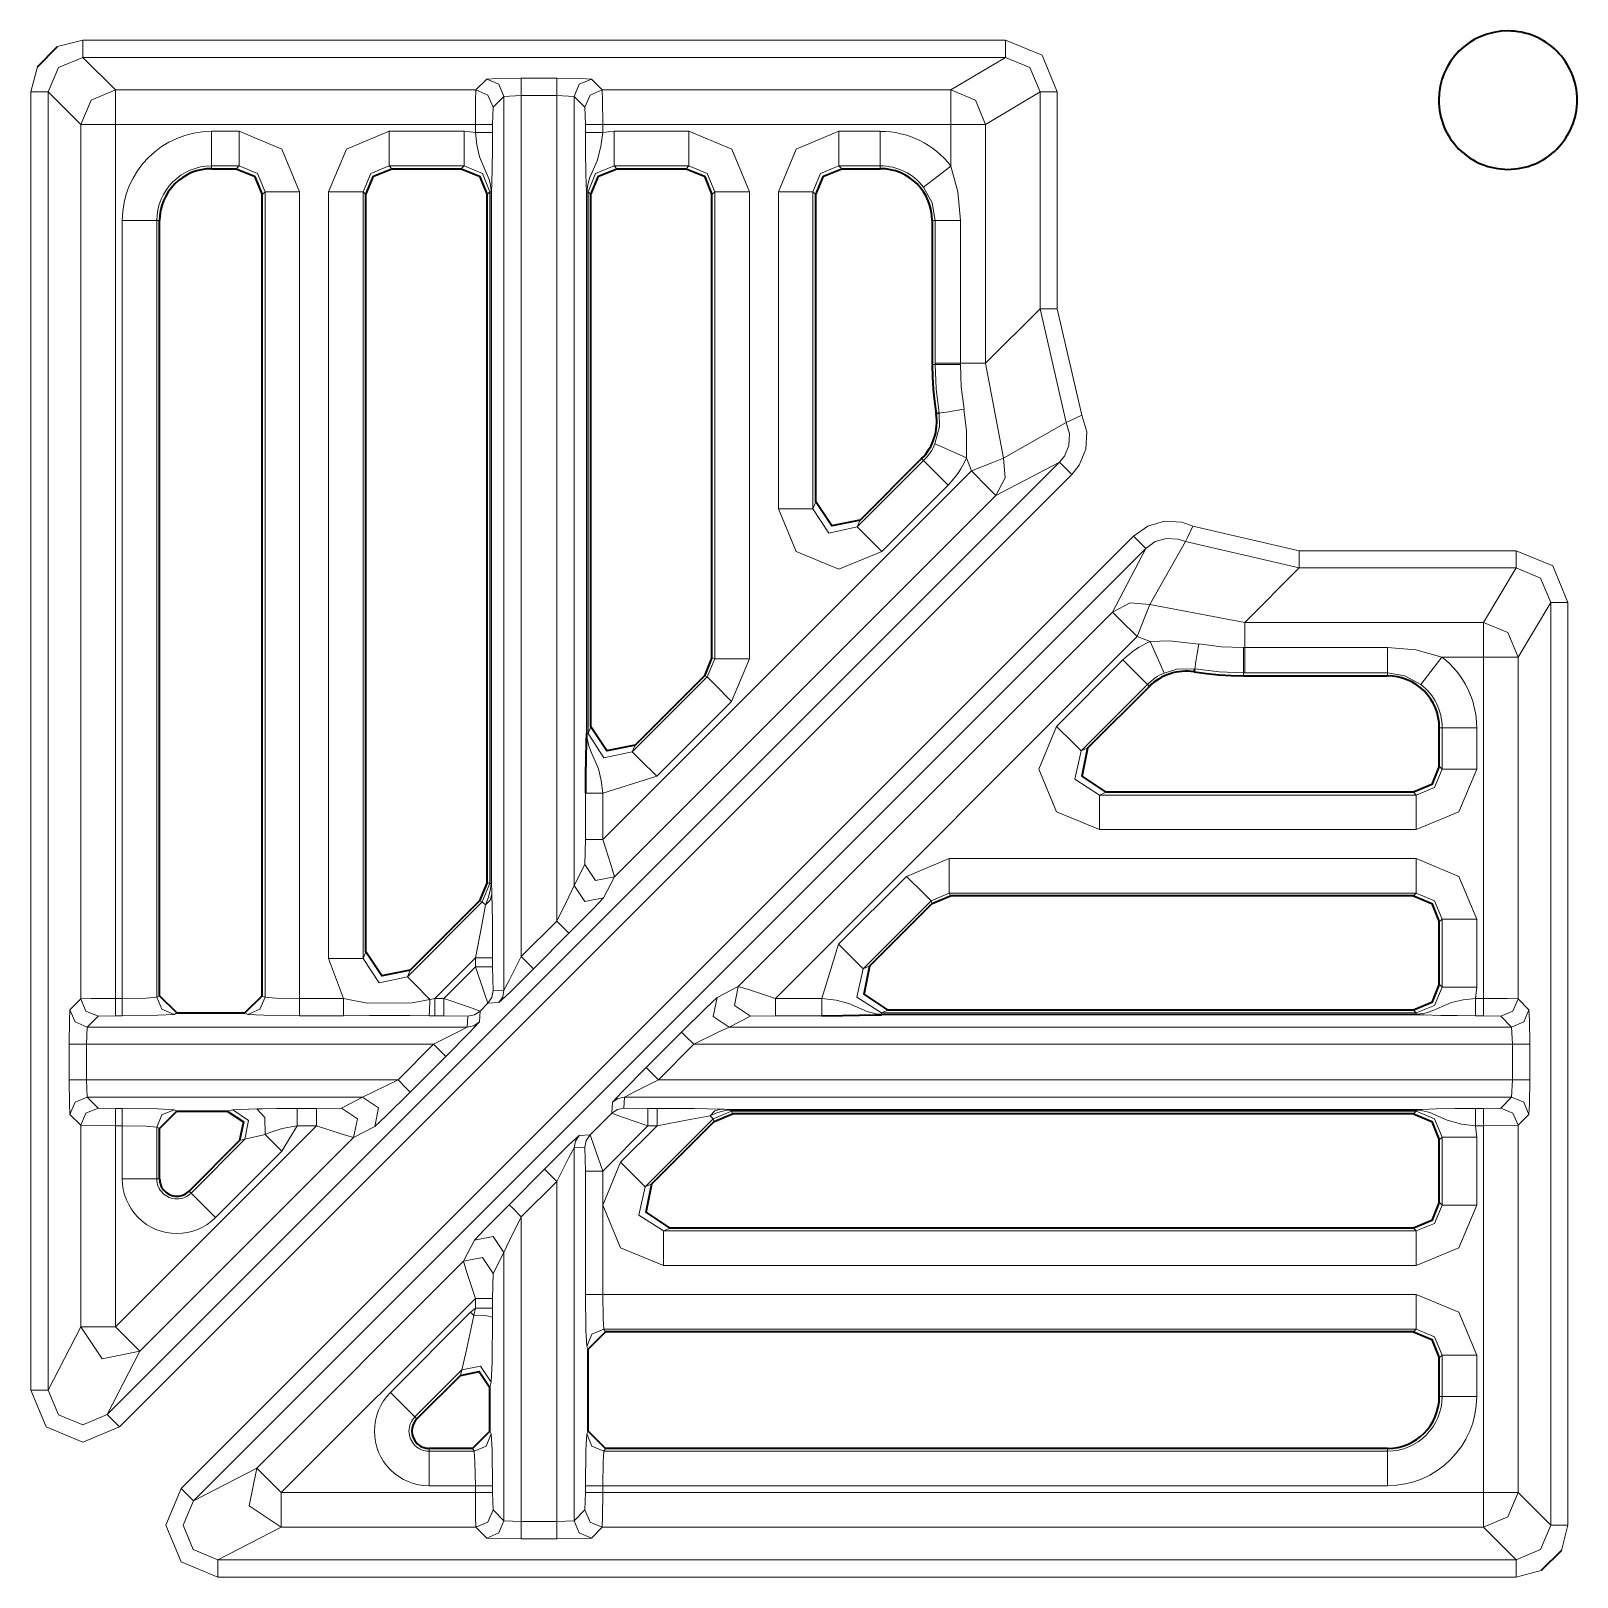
# Model space of a CAD drawing. Header units: millimetres. Extents: x 0 to 2941, y -405 to 1422.
# Drawn here: x 943.88 to 988.57, y 520.5 to 565.19 of the extents above; entities that cross this region are included whole.
import ezdxf

# ---------------------------------------------------------------- set-up
doc = ezdxf.new("R2010")
doc.units = ezdxf.units.MM
doc.layers.add('FINE', color=9, linetype='Continuous')
doc.layers.add('OUTLINE', color=7, linetype='Continuous')

msp = doc.modelspace()

# ---------------------------------------------------------------- linework, layer by layer
at = {"layer": 'FINE', "lineweight": 9}
for p, q in [((945.379, 564.927), (944.652, 564.739)), ((972.044, 564.927), (945.379, 564.927)), ((945.379, 564.427), (972.044, 564.427)), ((946.323, 563.484), (945.379, 564.427)), ((972.044, 564.427), (970.471, 563.484)), ((944.068, 564.155), (943.88, 563.428)), ((957.052, 563.799), (956.736, 563.484)), ((959.077, 563.824), (958.051, 563.824)), ((960.392, 563.484), (960.077, 563.799)), ((943.88, 563.428), (943.88, 525.904)), ((944.38, 563.428), (945.323, 562.484)), ((944.38, 525.904), (944.38, 563.428)), ((956.736, 563.484), (946.323, 563.484)), ((957.236, 562.984), (957.552, 563.299)), ((957.552, 563.299), (958.051, 563.325)), ((957.552, 537.462), (957.552, 563.299)), ((959.077, 539.463), (959.077, 563.325)), ((959.577, 563.299), (959.577, 540.487)), ((959.577, 563.299), (959.892, 562.984)), ((970.471, 563.484), (960.392, 563.484)), ((973.044, 563.428), (973.044, 557.161)), ((973.544, 557.161), (973.544, 563.428)), ((957.224, 562.484), (957.236, 562.984)), ((959.892, 562.984), (959.905, 562.484)), ((945.323, 562.484), (945.323, 537.216)), ((949.897, 562.289), (949.099, 562.289)), ((957.224, 562.258), (957.224, 562.484)), ((959.905, 562.484), (959.905, 562.258)), ((960.405, 562.484), (970.471, 562.484)), ((960.405, 562.258), (960.405, 562.484)), ((960.732, 562.289), (960.405, 562.258)), ((962.897, 562.289), (960.732, 562.289)), ((949.099, 561.209), (949.099, 561.29)), ((954.313, 561.209), (954.232, 561.29)), ((954.232, 561.29), (956.397, 561.29)), ((956.397, 561.29), (956.315, 561.209)), ((960.813, 561.209), (960.732, 561.29)), ((960.732, 561.29), (962.897, 561.29)), ((962.897, 561.29), (962.815, 561.209)), ((967.313, 561.209), (967.232, 561.29)), ((950.564, 560.46), (950.646, 560.541)), ((950.646, 560.541), (950.646, 537.266)), ((951.644, 537.229), (951.644, 560.541)), ((952.484, 560.541), (952.484, 538.382)), ((953.483, 560.541), (953.564, 560.46)), ((953.483, 538.382), (953.483, 560.541)), ((957.178, 560.541), (957.178, 540.547)), ((957.194, 540.547), (957.194, 560.541)), ((959.934, 560.541), (959.934, 544.883)), ((959.951, 544.883), (959.951, 560.541)), ((959.983, 560.541), (960.064, 560.46)), ((959.983, 544.883), (959.983, 560.541)), ((964.644, 547.047), (964.644, 560.541)), ((966.483, 560.541), (966.564, 560.46)), ((966.483, 551.382), (966.483, 560.541)), ((947.517, 559.708), (947.599, 559.708)), ((947.517, 537.266), (947.517, 559.708)), ((969.929, 559.708), (970.015, 559.708)), ((970.015, 559.708), (970.015, 555.586)), ((970.742, 555.586), (970.742, 559.708)), ((973.044, 557.161), (971.47, 555.586)), ((974.254, 554.089), (973.544, 557.161)), ((969.929, 555.547), (970.015, 555.547)), ((970.015, 555.586), (970.015, 555.547)), ((970.742, 555.546), (970.742, 555.586)), ((971.99, 552.84), (971.47, 555.586)), ((970.923, 552.85), (971.06, 552.475)), ((973.612, 552.723), (946.087, 525.198)), ((946.44, 524.844), (973.966, 552.37)), ((971.06, 552.475), (960.405, 541.819)), ((971.767, 551.768), (973.612, 552.723)), ((968.468, 550.147), (970.385, 552.064)), ((960.745, 540.746), (971.767, 551.768)), ((966.564, 551.579), (966.483, 551.382)), ((975.746, 550.589), (948.22, 523.064)), ((980.537, 550.168), (977.465, 550.877)), ((948.574, 522.711), (976.099, 550.236)), ((976.099, 550.236), (975.144, 548.391)), ((976.216, 548.613), (977.246, 550.429)), ((977.246, 550.429), (980.537, 549.668)), ((986.805, 550.168), (980.537, 550.168)), ((978.962, 548.094), (980.537, 549.668)), ((980.537, 549.668), (986.805, 549.668)), ((986.805, 549.668), (985.86, 548.094)), ((975.144, 548.391), (964.322, 537.569)), ((978.962, 548.094), (976.216, 548.613)), ((986.86, 547.094), (987.804, 548.668)), ((987.804, 548.668), (987.804, 522.003)), ((988.303, 522.003), (988.303, 548.668)), ((985.86, 548.094), (978.962, 548.094)), ((965.395, 537.229), (975.851, 547.684)), ((975.851, 547.684), (976.226, 547.547)), ((963.646, 547.047), (963.426, 546.518)), ((963.646, 547.047), (963.564, 547.081)), ((964.132, 545.811), (964.644, 547.047)), ((975.441, 547.009), (973.523, 545.091)), ((978.962, 547.366), (978.922, 547.366)), ((984.662, 547.094), (985.86, 547.094)), ((985.86, 547.094), (985.86, 537.229)), ((963.345, 546.551), (963.426, 546.518)), ((978.924, 546.553), (978.924, 546.638)), ((978.924, 546.638), (978.962, 546.638)), ((978.962, 546.638), (983.085, 546.638)), ((983.085, 546.638), (983.085, 546.553)), ((974.229, 544.385), (976.147, 546.303)), ((976.147, 546.303), (976.204, 546.246)), ((961.968, 543.647), (964.132, 545.811)), ((960.064, 545.079), (959.983, 544.883)), ((974.425, 544.467), (974.229, 544.385)), ((960.405, 543.16), (961.968, 543.647)), ((959.905, 543.16), (959.905, 541.819)), ((960.405, 541.819), (960.405, 543.16)), ((974.759, 543.107), (974.955, 543.188)), ((983.917, 543.107), (974.759, 543.107)), ((983.836, 543.188), (983.917, 543.107)), ((974.759, 542.108), (983.917, 542.108)), ((959.905, 541.819), (959.892, 541.099)), ((970.423, 541.268), (969.188, 540.756)), ((983.917, 541.268), (970.423, 541.268)), ((959.892, 541.099), (959.577, 540.487)), ((960.43, 540.134), (960.745, 540.746)), ((969.188, 540.756), (967.223, 538.792)), ((957.146, 540.547), (956.926, 540.018)), ((969.894, 540.05), (970.423, 540.27)), ((970.457, 540.188), (970.423, 540.27)), ((970.423, 540.27), (983.917, 540.27)), ((983.917, 540.27), (983.836, 540.188)), ((956.926, 540.018), (954.762, 537.853)), ((956.845, 540.051), (956.926, 540.018)), ((967.929, 538.085), (969.894, 540.05)), ((969.894, 540.05), (969.927, 539.969)), ((959.077, 539.463), (958.051, 538.438)), ((984.585, 539.439), (984.666, 539.521)), ((984.666, 539.521), (984.666, 537.556)), ((985.665, 537.556), (985.665, 539.521)), ((958.405, 538.084), (959.431, 539.11)), ((953.564, 538.579), (953.483, 538.382)), ((967.223, 538.792), (966.736, 537.229)), ((952.484, 538.382), (952.914, 537.229)), ((954.762, 537.853), (954.843, 538.049)), ((957.224, 538.138), (957.224, 538.403)), ((957.236, 537.444), (957.224, 538.138)), ((968.125, 538.167), (967.929, 538.085)), ((984.666, 537.556), (984.585, 537.637)), ((947.599, 537.307), (947.517, 537.266)), ((950.646, 537.266), (950.564, 537.307)), ((952.914, 537.229), (951.644, 537.229)), ((955.55, 537.229), (955.413, 537.201)), ((957.552, 537.462), (957.236, 537.444)), ((964.322, 537.569), (963.71, 537.254)), ((966.736, 537.229), (965.395, 537.229)), ((945.508, 536.401), (945.823, 536.716)), ((945.823, 536.716), (946.323, 536.729)), ((946.323, 536.729), (946.519, 536.729)), ((948.016, 536.766), (948.099, 536.807)), ((950.064, 536.807), (950.146, 536.766)), ((951.644, 536.729), (952.914, 536.729)), ((955.386, 536.729), (955.55, 536.729)), ((956.509, 536.716), (956.49, 536.401)), ((956.844, 536.547), (956.862, 536.862)), ((956.862, 536.862), (957.09, 537.09)), ((957.09, 537.09), (957.405, 537.108)), ((964.063, 536.401), (964.676, 536.716)), ((964.676, 536.716), (965.395, 536.729)), ((965.395, 536.729), (966.736, 536.729)), ((968.459, 536.807), (968.655, 536.888)), ((983.917, 536.807), (968.459, 536.807)), ((983.917, 536.775), (968.459, 536.775)), ((983.836, 536.888), (983.917, 536.807)), ((985.634, 536.729), (985.86, 536.729)), ((985.86, 536.729), (986.36, 536.716)), ((986.36, 536.716), (986.675, 536.401)), ((945.482, 535.901), (945.508, 536.401)), ((956.49, 536.401), (945.508, 536.401)), ((962.686, 536.255), (961.66, 535.229)), ((986.675, 536.401), (964.063, 536.401)), ((986.675, 536.401), (986.701, 535.901)), ((945.482, 535.901), (955.515, 535.901)), ((945.482, 534.875), (945.482, 535.901)), ((955.515, 535.901), (954.489, 534.875)), ((962.014, 534.875), (963.039, 535.901)), ((963.039, 535.901), (986.701, 535.901)), ((986.701, 535.901), (986.701, 534.875)), ((987.201, 534.875), (987.201, 535.901)), ((954.843, 534.522), (955.868, 535.548)), ((954.489, 534.875), (945.482, 534.875)), ((945.508, 534.375), (945.482, 534.875)), ((986.701, 534.875), (962.014, 534.875)), ((986.701, 534.875), (986.675, 534.375)), ((945.508, 534.375), (953.465, 534.375)), ((945.823, 534.06), (945.508, 534.375)), ((948.099, 533.969), (948.016, 534.01)), ((949.713, 534.01), (949.556, 533.969)), ((950.407, 534.037), (949.713, 534.01)), ((952.133, 534.047), (951.571, 534.047)), ((952.853, 534.06), (952.133, 534.047)), ((953.465, 534.375), (952.853, 534.06)), ((960.685, 534.229), (960.667, 533.914)), ((961.02, 534.06), (961.038, 534.375)), ((961.714, 534.047), (961.02, 534.06)), ((961.038, 534.375), (986.675, 534.375)), ((961.979, 534.047), (961.714, 534.047)), ((983.917, 534.018), (964.123, 534.018)), ((985.86, 534.047), (985.634, 534.047)), ((986.36, 534.06), (985.86, 534.047)), ((986.675, 534.375), (986.36, 534.06)), ((963.594, 533.75), (964.123, 533.969)), ((963.594, 533.75), (963.627, 533.669)), ((964.123, 534.002), (983.917, 534.002)), ((964.157, 533.888), (964.123, 533.969)), ((964.123, 533.969), (983.917, 533.969)), ((983.917, 533.969), (983.836, 533.888)), ((986.86, 533.56), (987.175, 533.875)), ((946.323, 533.548), (946.519, 533.548)), ((946.519, 533.548), (946.519, 532.012)), ((947.03, 527.03), (953.207, 533.207)), ((947.517, 533.51), (947.599, 533.47)), ((950.066, 533.157), (948.509, 531.601)), ((949.91, 533.117), (950.066, 533.157)), ((950.066, 533.157), (950.649, 533.295)), ((951.132, 532.811), (951.571, 533.548)), ((951.571, 533.548), (952.133, 533.548)), ((953.207, 533.207), (953.819, 533.522)), ((961.979, 533.548), (960.923, 532.492)), ((984.585, 533.139), (984.666, 533.221)), ((985.634, 533.548), (985.86, 533.548)), ((985.86, 533.548), (985.86, 522.947)), ((986.86, 522.947), (986.86, 533.56)), ((949.216, 530.895), (951.132, 532.811)), ((959.577, 532.914), (959.892, 532.932)), ((959.577, 532.914), (959.577, 522.132)), ((959.892, 532.932), (959.905, 532.238)), ((958.724, 532.292), (957.698, 531.266)), ((960.405, 528.668), (960.405, 532.238)), ((958.051, 530.913), (959.077, 531.939)), ((959.077, 522.106), (959.077, 531.939)), ((948.509, 531.601), (948.452, 531.659)), ((958.051, 530.913), (958.051, 522.106)), ((962.159, 530.507), (962.355, 530.588)), ((983.917, 530.507), (962.159, 530.507)), ((983.836, 530.588), (983.917, 530.507)), ((956.698, 530.243), (956.383, 529.63)), ((956.383, 529.63), (950.406, 523.654)), ((957.236, 529.277), (957.552, 529.889)), ((957.552, 522.132), (957.552, 529.889)), ((957.224, 528.557), (957.236, 529.277)), ((962.159, 529.508), (983.917, 529.508)), ((983.917, 528.668), (960.405, 528.668)), ((956.724, 528.279), (956.678, 528.066)), ((957.223, 528.02), (957.224, 528.279)), ((957.224, 528.279), (957.224, 528.557)), ((956.588, 528.156), (954.271, 525.84)), ((945.323, 527.737), (944.38, 525.904)), ((983.917, 527.669), (983.836, 527.588)), ((946.087, 525.198), (947.03, 527.03)), ((959.942, 527.17), (959.983, 527.088)), ((984.585, 526.839), (984.666, 526.921)), ((984.666, 526.921), (984.666, 525.722)), ((985.665, 525.722), (985.665, 526.921)), ((954.977, 525.133), (956.333, 526.49)), ((956.333, 526.49), (956.293, 526.334)), ((957.145, 525.98), (957.186, 526.137)), ((984.666, 525.722), (984.585, 525.722)), ((955.035, 525.076), (954.977, 525.133)), ((957.186, 524.64), (957.145, 524.722)), ((959.983, 524.722), (959.942, 524.64)), ((955.388, 524.141), (955.388, 524.222)), ((956.646, 524.222), (956.687, 524.141)), ((960.442, 524.141), (960.483, 524.222)), ((983.085, 524.222), (983.085, 524.141)), ((956.687, 524.141), (955.388, 524.141)), ((983.085, 524.141), (960.442, 524.141)), ((950.406, 523.654), (948.574, 522.711)), ((955.388, 523.142), (956.724, 523.142)), ((956.724, 523.142), (956.724, 522.947)), ((957.224, 522.947), (957.224, 523.142)), ((957.236, 522.447), (957.224, 522.947)), ((959.905, 522.947), (959.892, 522.447)), ((959.905, 523.142), (959.905, 522.947)), ((960.405, 522.947), (960.405, 523.142)), ((960.405, 523.142), (983.085, 523.142)), ((985.86, 522.947), (960.405, 522.947)), ((987.804, 522.003), (986.86, 522.947)), ((957.552, 522.132), (957.236, 522.447)), ((959.892, 522.447), (959.577, 522.132)), ((949.28, 521.003), (951.113, 521.947)), ((951.113, 521.947), (956.736, 521.947)), ((956.736, 521.947), (957.052, 521.632)), ((958.051, 522.106), (957.552, 522.132)), ((959.077, 522.106), (958.051, 522.106)), ((959.577, 522.132), (959.077, 522.106)), ((960.077, 521.632), (960.392, 521.947)), ((960.392, 521.947), (985.86, 521.947)), ((985.86, 521.947), (986.804, 521.003)), ((988.115, 521.276), (988.303, 522.003)), ((958.051, 521.606), (959.077, 521.606)), ((986.804, 521.003), (949.28, 521.003)), ((986.804, 520.504), (987.531, 520.691)), ((949.28, 520.504), (986.804, 520.504))]:
    msp.add_line(p, q, dxfattribs=at)
for points in [[(945.379, 564.427), (945.379, 564.578), (945.379, 564.927)], [(972.044, 564.427), (972.044, 564.578), (972.044, 564.927)], [(973.544, 563.428), (973.105, 564.488), (972.044, 564.927)], [(944.38, 563.428), (944.672, 564.135), (945.379, 564.427)], [(972.044, 564.427), (972.752, 564.135), (973.044, 563.428)], [(958.051, 563.824), (957.354, 563.817), (957.052, 563.799)], [(957.552, 563.299), (957.405, 563.652), (957.052, 563.799)], [(958.051, 563.824), (958.051, 563.673), (958.051, 563.325)], [(959.077, 563.824), (959.077, 563.673), (959.077, 563.325)], [(960.077, 563.799), (959.775, 563.817), (959.077, 563.824)], [(960.077, 563.799), (959.723, 563.652), (959.577, 563.299)], [(943.88, 563.428), (944.229, 563.428), (944.38, 563.428)], [(946.323, 563.484), (945.616, 563.191), (945.323, 562.484)], [(946.323, 563.484), (946.323, 563.182), (946.323, 562.484)], [(956.736, 563.484), (956.727, 563.182), (956.724, 562.484)], [(957.236, 562.984), (957.09, 563.337), (956.736, 563.484)], [(958.051, 563.325), (958.051, 538.438), (957.702, 537.747), (957.552, 537.462)], [(958.051, 563.325), (959.077, 563.325), (959.577, 563.299)], [(960.392, 563.484), (960.039, 563.337), (959.892, 562.984)], [(960.405, 562.484), (960.401, 563.182), (960.392, 563.484)], [(971.47, 562.484), (971.177, 563.191), (970.471, 563.484)], [(970.471, 562.484), (970.471, 563.182), (970.471, 563.484)], [(971.47, 555.586), (971.47, 562.484), (973.044, 563.428)], [(973.044, 563.428), (973.198, 563.428), (973.544, 563.428)], [(945.323, 562.484), (945.625, 562.484), (946.323, 562.484)], [(946.323, 537.229), (946.323, 562.484), (956.724, 562.484)], [(949.099, 561.29), (949.099, 561.6), (949.099, 562.289)], [(949.897, 561.29), (949.897, 561.6), (949.897, 562.289)], [(951.644, 560.541), (951.133, 561.777), (949.897, 562.289)], [(956.397, 562.289), (954.232, 562.289), (952.996, 561.777), (952.484, 560.541)], [(954.232, 561.29), (954.232, 561.6), (954.232, 562.289)], [(956.724, 562.484), (956.724, 562.258), (956.397, 562.289)], [(956.397, 561.29), (956.397, 561.6), (956.397, 562.289)], [(957.224, 562.484), (957.073, 562.484), (956.724, 562.484)], [(957.224, 562.258), (957.073, 562.258), (956.724, 562.258)], [(956.724, 562.258), (956.767, 561.894), (956.845, 561.551), (957.069, 561.033), (957.12, 560.896), (957.15, 560.789), (957.173, 560.644), (957.177, 560.574), (957.178, 560.541)], [(957.194, 560.541), (957.194, 560.554), (957.195, 560.581), (957.196, 560.64), (957.198, 560.689), (957.2, 560.763), (957.214, 561.257), (957.221, 561.727), (957.224, 562.258)], [(960.405, 562.484), (960.056, 562.484), (959.905, 562.484)], [(960.405, 562.258), (960.056, 562.258), (959.905, 562.258)], [(959.905, 562.258), (959.908, 561.666), (959.917, 561.118), (959.93, 560.71), (959.934, 560.602), (959.934, 560.568), (959.934, 560.541)], [(959.951, 560.541), (959.972, 560.541), (959.983, 560.541), (960.201, 561.072), (960.732, 561.29), (960.732, 561.6), (960.732, 562.289)], [(959.951, 560.541), (959.953, 560.611), (959.962, 560.698), (960.022, 560.937), (960.243, 561.437), (960.355, 561.851), (960.405, 562.258)], [(962.897, 561.29), (962.897, 561.6), (962.897, 562.289)], [(964.644, 560.541), (964.133, 561.777), (962.897, 562.289)], [(968.429, 562.289), (967.232, 562.289), (965.996, 561.777), (965.484, 560.541)], [(967.232, 562.289), (967.232, 561.6), (967.232, 561.29)], [(968.429, 562.289), (968.429, 561.6), (968.429, 561.29)], [(970.471, 562.484), (971.162, 562.484), (971.47, 562.484)], [(949.099, 561.29), (949.897, 561.29), (949.815, 561.209)], [(949.897, 561.29), (950.427, 561.072), (950.646, 560.541)], [(953.483, 560.541), (953.701, 561.072), (954.232, 561.29)], [(956.397, 561.29), (956.927, 561.072), (957.146, 560.541)], [(962.897, 561.29), (963.428, 561.072), (963.646, 560.541)], [(966.483, 560.541), (966.701, 561.072), (967.232, 561.29)], [(967.232, 561.29), (968.429, 561.29), (968.429, 561.209)], [(970.471, 561.286), (969.926, 560.865), (969.68, 560.676)], [(970.742, 559.708), (970.671, 560.544), (970.471, 561.286)], [(951.644, 560.541), (950.956, 560.541), (950.646, 560.541)], [(952.484, 560.541), (953.173, 560.541), (953.483, 560.541)], [(957.064, 560.46), (957.146, 560.541), (957.146, 540.547), (957.064, 540.581)], [(957.146, 560.541), (957.156, 560.541), (957.178, 560.541)], [(957.194, 560.541), (957.189, 560.541), (957.178, 560.541)], [(959.951, 560.541), (959.939, 560.541), (959.934, 560.541)], [(963.564, 560.46), (963.646, 560.541), (963.646, 547.047)], [(963.646, 560.541), (963.956, 560.541), (964.644, 560.541)], [(965.484, 560.541), (966.173, 560.541), (966.483, 560.541)], [(965.484, 560.541), (965.484, 551.382), (965.995, 550.141), (967.229, 549.63), (968.468, 550.147)], [(969.68, 560.676), (969.927, 560.221), (970.015, 559.708)], [(946.519, 559.708), (946.519, 537.229), (946.323, 537.229)], [(947.517, 559.708), (947.207, 559.708), (946.519, 559.708)], [(970.742, 559.708), (970.232, 559.708), (970.015, 559.708)], [(973.044, 557.161), (973.805, 553.87), (971.99, 552.84)], [(973.044, 557.161), (973.198, 557.161), (973.544, 557.161)], [(970.015, 555.586), (970.232, 555.586), (970.742, 555.586)], [(970.015, 555.547), (970.232, 555.547), (970.742, 555.546)], [(970.015, 555.547), (970.044, 554.842), (970.13, 554.14)], [(970.742, 555.586), (971.255, 555.586), (971.47, 555.586)], [(970.849, 554.258), (970.77, 554.901), (970.742, 555.546)], [(970.126, 554.139), (970.14, 553.761), (970.009, 553.252)], [(970.126, 554.14), (970.19, 554.15), (970.342, 554.175), (970.568, 554.211), (970.847, 554.255)], [(970.923, 552.85), (970.923, 553.629), (970.847, 554.257)], [(973.805, 553.87), (973.9, 553.548), (973.882, 553.213), (973.755, 552.902), (973.612, 552.723)], [(973.805, 553.87), (973.945, 553.938), (974.254, 554.089)], [(973.966, 552.37), (974.179, 552.638), (974.369, 553.104), (974.396, 553.607), (974.254, 554.089)], [(970.009, 553.252), (970.293, 553.127), (970.923, 552.85)], [(969.622, 552.828), (969.679, 552.771), (967.761, 550.853), (967.843, 551.049)], [(971.06, 552.475), (971.7, 552.726), (971.99, 552.84)], [(971.767, 551.768), (972.038, 552.271), (971.99, 552.84)], [(969.679, 552.771), (969.899, 552.551), (970.385, 552.064)], [(971.767, 551.768), (971.556, 551.979), (971.06, 552.475)], [(973.966, 552.37), (973.718, 552.617), (973.612, 552.723)], [(965.484, 551.382), (966.173, 551.382), (966.483, 551.382)], [(967.761, 550.853), (966.94, 550.678), (966.483, 551.382)], [(977.465, 550.877), (977.146, 550.991), (976.642, 551.021), (976.157, 550.881), (975.746, 550.589)], [(967.761, 550.853), (967.981, 550.633), (968.468, 550.147)], [(976.099, 550.236), (975.994, 550.342), (975.746, 550.589)], [(977.246, 550.429), (977.315, 550.569), (977.465, 550.877)], [(976.099, 550.236), (976.374, 550.431), (976.697, 550.524), (977.033, 550.505), (977.246, 550.429)], [(980.537, 549.668), (980.537, 549.822), (980.537, 550.168)], [(986.805, 549.668), (986.805, 549.822), (986.805, 550.168)], [(988.303, 548.668), (987.865, 549.728), (986.805, 550.168)], [(986.805, 549.668), (987.511, 549.376), (987.804, 548.668)], [(976.216, 548.613), (975.647, 548.662), (975.144, 548.391)], [(975.851, 547.684), (975.355, 548.18), (975.144, 548.391)], [(975.851, 547.684), (976.102, 548.323), (976.216, 548.613)], [(988.303, 548.668), (987.954, 548.668), (987.804, 548.668)], [(978.962, 547.366), (978.962, 547.878), (978.962, 548.094)], [(985.86, 547.094), (985.86, 547.786), (985.86, 548.094)], [(986.86, 547.094), (986.567, 547.8), (985.86, 548.094)], [(977.633, 547.471), (976.786, 547.56), (976.226, 547.547)], [(976.226, 547.547), (976.504, 546.916), (976.628, 546.632)], [(977.632, 547.471), (977.587, 547.192), (977.551, 546.966), (977.526, 546.813), (977.517, 546.75)], [(978.922, 547.366), (978.277, 547.393), (977.634, 547.473)], [(963.646, 547.047), (963.956, 547.047), (964.644, 547.047)], [(975.441, 547.009), (975.927, 546.523), (976.147, 546.303)], [(978.922, 547.366), (978.923, 546.856), (978.924, 546.638)], [(978.962, 547.366), (978.962, 546.856), (978.962, 546.638)], [(984.662, 547.094), (983.905, 547.298), (983.085, 547.366), (978.962, 547.366)], [(983.085, 546.638), (983.085, 546.856), (983.085, 547.366)], [(984.052, 546.304), (984.241, 546.55), (984.662, 547.094)], [(986.86, 547.094), (986.558, 547.094), (985.86, 547.094)], [(987.175, 536.901), (986.86, 537.216), (986.86, 547.094)], [(976.628, 546.632), (976.999, 546.745), (977.515, 546.75)], [(977.516, 546.754), (978.218, 546.667), (978.924, 546.638)], [(983.085, 546.638), (983.588, 546.555), (984.052, 546.304)], [(963.426, 546.518), (961.261, 544.353), (961.343, 544.549)], [(964.132, 545.811), (963.646, 546.298), (963.426, 546.518)], [(959.951, 544.883), (959.939, 544.883), (959.934, 544.883)], [(959.951, 544.883), (959.972, 544.883), (959.983, 544.883)], [(960.405, 543.16), (960.362, 543.523), (960.285, 543.865), (960.055, 544.393), (960.005, 544.532), (959.967, 544.692), (959.956, 544.773), (959.951, 544.846), (959.951, 544.883)], [(961.261, 544.353), (960.44, 544.178), (959.983, 544.883)], [(973.523, 545.091), (973.006, 543.853), (973.518, 542.619), (974.759, 542.108)], [(973.523, 545.091), (974.01, 544.605), (974.229, 544.385)], [(984.585, 545.053), (984.666, 545.053), (984.666, 543.856), (984.585, 543.937)], [(984.666, 545.053), (984.976, 545.053), (985.665, 545.053)], [(961.968, 543.647), (961.481, 544.133), (961.261, 544.353)], [(974.759, 543.107), (974.054, 543.564), (974.229, 544.385)], [(984.666, 543.856), (984.448, 543.325), (983.917, 543.107)], [(983.917, 542.108), (985.153, 542.62), (985.665, 543.856)], [(984.666, 543.856), (984.976, 543.856), (985.665, 543.856)], [(960.405, 543.16), (960.056, 543.16), (959.905, 543.16)], [(974.759, 543.107), (974.759, 542.796), (974.759, 542.108)], [(983.917, 543.107), (983.917, 542.796), (983.917, 542.108)], [(960.405, 541.819), (960.056, 541.819), (959.905, 541.819)], [(960.745, 540.746), (960.649, 541.072), (960.405, 541.819)], [(970.423, 540.27), (970.423, 540.58), (970.423, 541.268)], [(983.917, 540.27), (983.917, 540.58), (983.917, 541.268)], [(985.665, 539.521), (985.153, 540.756), (983.917, 541.268)], [(960.745, 540.746), (960.201, 540.638), (959.892, 541.099)], [(969.188, 540.756), (969.674, 540.27), (969.894, 540.05)], [(957.178, 540.547), (957.176, 540.477), (957.167, 540.391), (957.107, 540.152), (957.013, 539.931)], [(957.146, 540.547), (957.156, 540.547), (957.178, 540.547)], [(957.194, 540.547), (957.189, 540.547), (957.178, 540.547)], [(957.203, 540.241), (957.198, 540.38), (957.195, 540.487), (957.194, 540.52), (957.194, 540.547)], [(959.577, 540.487), (959.426, 540.168), (959.077, 539.463)], [(960.43, 540.134), (959.886, 540.026), (959.577, 540.487)], [(983.917, 540.27), (984.448, 540.051), (984.666, 539.521)], [(957.013, 539.931), (956.898, 539.296), (956.724, 538.403)], [(957.013, 539.931), (956.952, 539.991), (956.926, 540.018)], [(957.203, 540.241), (957.151, 540.069), (957.013, 539.931)], [(957.224, 538.403), (957.218, 539.476), (957.203, 540.241)], [(959.431, 539.11), (960.129, 539.815), (960.43, 540.134)], [(959.077, 539.463), (959.325, 539.216), (959.431, 539.11)], [(984.666, 539.521), (984.976, 539.521), (985.665, 539.521)], [(967.223, 538.792), (967.71, 538.305), (967.929, 538.085)], [(952.484, 538.382), (953.173, 538.382), (953.483, 538.382)], [(954.762, 537.853), (953.94, 537.678), (953.483, 538.382)], [(955.814, 537.229), (955.55, 537.229), (956.724, 538.403)], [(956.724, 538.403), (956.724, 538.138), (955.814, 537.229)], [(957.224, 538.403), (957.073, 538.403), (956.724, 538.403)], [(957.224, 538.138), (957.073, 538.138), (956.724, 538.138)], [(956.724, 538.138), (956.975, 537.398), (957.09, 537.09)], [(957.405, 537.108), (957.707, 537.393), (958.405, 538.084)], [(958.051, 538.438), (958.299, 538.19), (958.405, 538.084)], [(968.459, 536.775), (968.459, 536.796), (968.459, 536.807), (967.754, 537.264), (967.929, 538.085)], [(955.413, 537.201), (954.961, 537.653), (954.762, 537.853)], [(945.323, 537.216), (945.008, 536.901), (944.99, 536.599), (944.983, 535.901)], [(946.323, 537.229), (945.625, 537.225), (945.323, 537.216)], [(945.323, 537.216), (945.47, 536.863), (945.823, 536.716)], [(946.323, 537.229), (946.323, 536.88), (946.323, 536.729)], [(947.517, 537.266), (947.207, 537.239), (946.519, 537.229)], [(946.519, 537.229), (946.519, 536.88), (946.519, 536.729)], [(947.517, 537.266), (947.664, 536.913), (948.016, 536.766)], [(950.146, 536.766), (950.499, 536.913), (950.646, 537.266)], [(951.644, 537.229), (950.956, 537.239), (950.646, 537.266)], [(951.644, 536.729), (951.644, 536.88), (951.644, 537.229)], [(952.914, 536.729), (952.914, 536.88), (952.914, 537.229)], [(955.413, 537.201), (954.902, 537.098), (953.594, 537.09), (952.914, 537.229)], [(955.386, 536.729), (955.404, 536.87), (955.413, 537.201)], [(955.55, 536.729), (955.55, 536.88), (955.55, 537.229)], [(955.814, 536.729), (955.814, 536.88), (955.814, 537.229)], [(956.862, 536.862), (956.554, 536.977), (955.814, 537.229)], [(957.236, 537.444), (957.198, 537.253), (957.09, 537.09)], [(957.552, 537.462), (957.514, 537.271), (957.405, 537.108)], [(963.71, 537.254), (963.391, 536.952), (962.686, 536.255)], [(964.063, 536.401), (963.602, 536.71), (963.71, 537.254)], [(964.676, 536.716), (964.214, 537.025), (964.322, 537.569)], [(965.395, 537.229), (964.648, 537.473), (964.322, 537.569)], [(965.395, 536.729), (965.395, 536.88), (965.395, 537.229)], [(966.736, 536.729), (966.736, 536.88), (966.736, 537.229)], [(968.459, 536.775), (968.387, 536.777), (968.297, 536.786), (968.047, 536.849), (967.518, 537.082), (967.153, 537.177), (966.736, 537.229)], [(984.666, 537.556), (984.448, 537.025), (983.917, 536.807)], [(985.634, 537.229), (985.27, 537.186), (984.927, 537.108), (984.409, 536.883), (984.272, 536.832), (984.166, 536.803), (984.02, 536.779), (983.95, 536.775), (983.917, 536.775)], [(984.666, 537.556), (984.976, 537.556), (985.665, 537.556)], [(985.86, 537.229), (985.634, 537.229), (985.665, 537.556)], [(985.634, 536.729), (985.634, 536.88), (985.634, 537.229)], [(985.86, 536.729), (985.86, 536.88), (985.86, 537.229)], [(986.86, 537.216), (986.558, 537.225), (985.86, 537.229)], [(986.36, 536.716), (986.713, 536.863), (986.86, 537.216)], [(945.008, 536.901), (945.155, 536.547), (945.508, 536.401)], [(946.519, 536.729), (947.551, 536.74), (948.016, 536.766)], [(950.146, 536.766), (950.612, 536.74), (951.644, 536.729)], [(952.914, 536.729), (953.664, 536.731), (954.832, 536.731), (955.386, 536.729)], [(955.55, 536.729), (955.814, 536.729), (956.509, 536.716)], [(956.509, 536.716), (956.7, 536.754), (956.862, 536.862)], [(968.459, 536.758), (968.459, 536.763), (968.459, 536.775)], [(968.459, 536.758), (983.917, 536.758), (983.93, 536.758), (983.957, 536.758), (984.016, 536.757), (984.065, 536.755), (984.14, 536.752), (984.633, 536.738), (985.104, 536.731), (985.634, 536.729)], [(983.917, 536.775), (983.917, 536.796), (983.917, 536.807)], [(983.917, 536.758), (983.917, 536.763), (983.917, 536.775)], [(986.675, 536.401), (987.029, 536.547), (987.175, 536.901)], [(987.201, 535.901), (987.193, 536.599), (987.175, 536.901)], [(956.49, 536.401), (956.206, 536.25), (955.515, 535.901)], [(955.868, 535.548), (956.559, 536.245), (956.844, 536.547)], [(956.49, 536.401), (956.682, 536.439), (956.844, 536.547)], [(962.686, 536.255), (962.792, 536.149), (963.039, 535.901)], [(963.039, 535.901), (963.744, 536.25), (964.063, 536.401)], [(944.983, 535.901), (945.133, 535.901), (945.482, 535.901)], [(944.983, 535.901), (944.983, 534.875), (944.99, 534.178), (945.008, 533.875)], [(955.515, 535.901), (955.763, 535.653), (955.868, 535.548)], [(986.701, 535.901), (987.05, 535.901), (987.201, 535.901)], [(961.66, 535.229), (960.969, 534.531), (960.685, 534.229)], [(961.66, 535.229), (961.766, 535.123), (962.014, 534.875)], [(944.983, 534.875), (945.133, 534.875), (945.482, 534.875)], [(954.489, 534.875), (953.784, 534.526), (953.465, 534.375)], [(953.819, 533.522), (954.138, 533.824), (954.843, 534.522)], [(954.489, 534.875), (954.737, 534.627), (954.843, 534.522)], [(961.038, 534.375), (961.323, 534.526), (962.014, 534.875)], [(986.701, 534.875), (987.05, 534.875), (987.201, 534.875)], [(987.175, 533.875), (987.193, 534.178), (987.201, 534.875)], [(945.008, 533.875), (945.155, 534.229), (945.508, 534.375)], [(945.323, 533.56), (945.47, 533.914), (945.823, 534.06)], [(946.519, 534.047), (946.323, 534.047), (945.823, 534.06)], [(946.323, 533.548), (946.323, 533.896), (946.323, 534.047)], [(946.519, 533.548), (946.519, 533.896), (946.519, 534.047)], [(948.016, 534.01), (947.551, 534.036), (946.519, 534.047)], [(947.517, 533.51), (947.664, 533.864), (948.016, 534.01)], [(949.713, 534.01), (950.172, 533.701), (950.066, 533.157)], [(951.571, 534.047), (950.973, 534.044), (950.571, 534.039), (950.407, 534.037)], [(950.407, 534.037), (950.641, 533.786), (950.649, 533.295)], [(951.571, 534.047), (951.571, 533.896), (951.571, 533.548)], [(952.133, 534.047), (952.133, 533.896), (952.133, 533.548)], [(952.853, 534.06), (953.314, 533.751), (953.207, 533.207)], [(953.465, 534.375), (953.926, 534.067), (953.819, 533.522)], [(960.667, 533.914), (960.829, 534.022), (961.02, 534.06)], [(960.685, 534.229), (960.847, 534.337), (961.038, 534.375)], [(961.714, 533.548), (961.714, 533.896), (961.714, 534.047)], [(961.979, 533.548), (961.979, 533.896), (961.979, 534.047)], [(963.817, 534.027), (963.052, 534.042), (961.979, 534.047)], [(963.507, 533.837), (963.645, 533.975), (963.817, 534.027)], [(964.123, 534.018), (964.115, 534.018), (964.089, 534.018), (964.059, 534.019), (963.992, 534.021), (963.928, 534.023), (963.817, 534.027)], [(964.123, 534.002), (964.123, 534.013), (964.123, 534.018)], [(985.634, 534.047), (985.042, 534.044), (984.494, 534.035), (984.086, 534.022), (983.978, 534.019), (983.944, 534.018), (983.917, 534.018)], [(983.917, 534.002), (983.917, 534.013), (983.917, 534.018)], [(985.634, 533.548), (985.634, 533.896), (985.634, 534.047)], [(985.86, 533.548), (985.86, 533.896), (985.86, 534.047)], [(986.86, 533.56), (986.713, 533.914), (986.36, 534.06)], [(987.175, 533.875), (987.029, 534.229), (986.675, 534.375)], [(945.008, 533.875), (945.323, 533.56), (945.323, 527.737)], [(960.667, 533.914), (960.039, 533.286), (959.723, 533.268), (959.421, 532.983), (958.724, 532.292)], [(960.667, 533.914), (960.975, 533.799), (961.714, 533.548)], [(961.825, 531.867), (961.629, 531.785), (963.594, 533.75)], [(961.979, 533.548), (962.873, 533.722), (963.507, 533.837)], [(963.507, 533.837), (963.676, 533.911), (963.802, 533.954), (963.957, 533.989), (964.033, 533.998), (964.102, 534.002), (964.123, 534.002)], [(963.507, 533.837), (963.568, 533.776), (963.594, 533.75)], [(964.123, 533.969), (964.123, 533.98), (964.123, 534.002)], [(983.917, 533.969), (983.917, 533.98), (983.917, 534.002)], [(983.917, 534.002), (983.987, 533.999), (984.074, 533.99), (984.314, 533.93), (984.813, 533.709), (985.227, 533.598), (985.634, 533.548)], [(983.917, 533.969), (984.448, 533.751), (984.666, 533.221)], [(945.323, 533.56), (945.625, 533.551), (946.323, 533.548)], [(952.133, 533.548), (946.323, 527.737), (946.323, 533.548)], [(946.519, 533.548), (947.207, 533.537), (947.517, 533.51)], [(947.599, 532.012), (947.517, 532.012), (947.517, 533.51)], [(950.649, 533.295), (950.812, 533.358), (951.142, 533.466), (951.571, 533.548)], [(951.132, 532.811), (950.872, 533.072), (950.649, 533.295)], [(952.133, 533.548), (952.88, 533.303), (953.207, 533.207)], [(959.723, 533.268), (959.615, 533.106), (959.577, 532.914)], [(960.039, 533.286), (959.93, 533.124), (959.892, 532.932)], [(960.405, 532.238), (960.153, 532.978), (960.039, 533.286)], [(960.405, 532.238), (961.714, 533.548), (961.979, 533.548)], [(984.666, 533.221), (984.666, 531.256), (984.585, 531.337)], [(984.666, 533.221), (984.976, 533.221), (985.665, 533.221)], [(985.665, 531.256), (985.665, 533.221), (985.634, 533.548)], [(985.86, 533.548), (986.558, 533.551), (986.86, 533.56)], [(959.077, 531.939), (959.426, 532.63), (959.577, 532.914)], [(958.724, 532.292), (958.829, 532.186), (959.077, 531.939)], [(960.405, 532.238), (960.056, 532.238), (959.905, 532.238)], [(959.905, 532.238), (959.905, 528.668), (959.916, 527.635), (959.942, 527.17)], [(960.923, 532.492), (960.406, 531.253), (960.917, 530.019), (962.159, 529.508)], [(960.923, 532.492), (961.41, 532.005), (961.629, 531.785)], [(947.517, 532.012), (947.207, 532.012), (946.519, 532.012)], [(962.159, 530.507), (961.454, 530.964), (961.629, 531.785)], [(949.216, 530.895), (948.729, 531.382), (948.509, 531.601)], [(957.698, 531.266), (957, 530.562), (956.698, 530.243)], [(957.552, 529.889), (957.702, 530.208), (958.051, 530.913)], [(957.698, 531.266), (957.803, 531.161), (958.051, 530.913)], [(984.666, 531.256), (984.448, 530.725), (983.917, 530.507)], [(983.917, 529.508), (985.153, 530.02), (985.665, 531.256)], [(984.666, 531.256), (984.976, 531.256), (985.665, 531.256)], [(962.159, 529.508), (962.159, 530.196), (962.159, 530.507)], [(983.917, 529.508), (983.917, 530.196), (983.917, 530.507)], [(956.698, 530.243), (957.243, 530.35), (957.552, 529.889)], [(956.383, 529.63), (956.927, 529.738), (957.236, 529.277)], [(956.383, 529.63), (956.48, 529.304), (956.724, 528.557)], [(960.405, 528.668), (960.056, 528.668), (959.905, 528.668)], [(960.442, 527.669), (960.416, 527.98), (960.405, 528.668)], [(983.917, 528.668), (983.917, 527.98), (983.917, 527.669)], [(985.665, 526.921), (985.153, 528.156), (983.917, 528.668)], [(956.724, 522.947), (951.113, 522.947), (956.724, 528.557)], [(956.724, 528.557), (956.724, 528.279), (956.588, 528.156)], [(956.724, 528.557), (957.073, 528.557), (957.224, 528.557)], [(956.724, 528.279), (957.073, 528.279), (957.224, 528.279)], [(956.678, 528.066), (956.452, 526.983), (956.333, 526.49)], [(956.678, 528.066), (956.633, 528.111), (956.588, 528.156)], [(956.678, 528.066), (957.056, 528.054), (957.223, 528.02)], [(957.186, 526.137), (957.211, 526.724), (957.223, 528.02)], [(945.323, 527.737), (945.625, 527.737), (946.323, 527.737)], [(945.323, 527.737), (945.941, 526.815), (947.03, 527.03)], [(947.03, 527.03), (946.819, 527.242), (946.323, 527.737)], [(960.442, 527.669), (960.089, 527.523), (959.942, 527.17)], [(960.483, 527.588), (960.442, 527.669), (983.917, 527.669)], [(983.917, 527.669), (984.448, 527.451), (984.666, 526.921)], [(985.665, 526.921), (984.976, 526.921), (984.666, 526.921)], [(956.333, 526.49), (956.877, 526.596), (957.186, 526.137)], [(943.88, 525.904), (944.229, 525.904), (944.38, 525.904)], [(943.88, 525.904), (944.319, 524.843), (945.379, 524.404), (946.44, 524.844)], [(946.087, 525.198), (945.379, 524.903), (944.672, 525.196), (944.38, 525.904)], [(954.977, 525.133), (954.758, 525.353), (954.271, 525.84)], [(985.665, 525.722), (984.976, 525.722), (984.666, 525.722)], [(946.44, 524.844), (946.192, 525.092), (946.087, 525.198)], [(956.687, 524.141), (957.04, 524.288), (957.186, 524.64)], [(957.224, 523.142), (957.213, 524.175), (957.186, 524.64)], [(959.942, 524.64), (959.916, 524.175), (959.905, 523.142)], [(960.442, 524.141), (960.089, 524.288), (959.942, 524.64)], [(955.388, 524.141), (955.388, 523.831), (955.388, 523.142)], [(956.687, 524.141), (956.713, 523.831), (956.724, 523.142)], [(960.405, 523.142), (960.416, 523.831), (960.442, 524.141)], [(983.085, 523.142), (983.085, 523.831), (983.085, 524.141)], [(950.406, 523.654), (950.191, 522.565), (951.113, 521.947)], [(950.406, 523.654), (950.618, 523.442), (951.113, 522.947)], [(948.22, 523.064), (947.78, 522.003), (948.219, 520.943), (949.28, 520.504)], [(948.574, 522.711), (948.468, 522.816), (948.22, 523.064)], [(951.113, 521.947), (951.113, 522.249), (951.113, 522.947)], [(956.724, 523.142), (957.073, 523.142), (957.224, 523.142)], [(956.724, 522.947), (957.073, 522.947), (957.224, 522.947)], [(956.724, 522.947), (956.727, 522.249), (956.736, 521.947)], [(960.405, 523.142), (960.056, 523.142), (959.905, 523.142)], [(960.405, 522.947), (960.056, 522.947), (959.905, 522.947)], [(960.392, 521.947), (960.401, 522.249), (960.405, 522.947)], [(985.86, 521.947), (986.567, 522.24), (986.86, 522.947)], [(986.86, 522.947), (986.558, 522.947), (985.86, 522.947)], [(985.86, 521.947), (985.86, 522.249), (985.86, 522.947)], [(949.28, 521.003), (948.572, 521.296), (948.28, 522.003), (948.574, 522.711)], [(956.736, 521.947), (957.09, 522.094), (957.236, 522.447)], [(960.392, 521.947), (960.039, 522.094), (959.892, 522.447)], [(957.052, 521.632), (957.405, 521.778), (957.552, 522.132)], [(958.051, 521.606), (958.051, 521.757), (958.051, 522.106)], [(959.077, 521.606), (959.077, 521.757), (959.077, 522.106)], [(960.077, 521.632), (959.723, 521.778), (959.577, 522.132)], [(987.804, 522.003), (987.511, 521.296), (986.804, 521.003)], [(988.303, 522.003), (987.954, 522.003), (987.804, 522.003)], [(957.052, 521.632), (957.354, 521.614), (958.051, 521.606)], [(959.077, 521.606), (959.775, 521.614), (960.077, 521.632)], [(949.28, 520.504), (949.28, 520.852), (949.28, 521.003)], [(986.804, 520.504), (986.804, 520.852), (986.804, 521.003)]]:
    msp.add_lwpolyline(points, dxfattribs=at)
for points in [[(949.099, 562.288, 0.414204), (946.519, 559.708)], [(970.471, 562.484), (970.471, 561.286, 0.232275), (968.429, 562.288)], [(949.099, 561.29, 0.414182), (947.517, 559.708)], [(969.68, 560.676, 0.232385), (968.429, 561.29)], [(969.679, 552.771, 0.09331), (970.009, 553.252)], [(970.385, 552.064, 0.093081), (970.923, 552.85)], [(976.226, 547.547, 0.0931), (975.441, 547.009)], [(985.665, 543.856), (985.665, 545.053, 0.232227), (984.662, 547.094)], [(976.628, 546.632, 0.093104), (976.147, 546.303)], [(984.666, 545.053, 0.23222), (984.052, 546.304)], [(946.519, 532.012, 0.41423), (948.099, 530.432, 0.198955), (949.216, 530.895)], [(947.517, 532.012, 0.4143), (948.099, 531.431, 0.198816), (948.51, 531.601)], [(954.271, 525.84, 0.414214), (954.271, 523.605, 0.198939), (955.388, 523.142)], [(983.085, 524.141, 0.414182), (984.666, 525.722)], [(983.085, 523.142, 0.414204), (985.665, 525.722)], [(954.977, 525.133, 0.414547), (954.977, 524.311, 0.19899), (955.388, 524.141)]]:
    msp.add_lwpolyline(points, format="xyb", dxfattribs=at)
at = {"layer": 'OUTLINE', "lineweight": 40}
for p, q in [((944.068, 564.155), (944.652, 564.739)), ((949.099, 561.209), (949.815, 561.209)), ((954.313, 561.209), (956.315, 561.209)), ((960.813, 561.209), (962.815, 561.209)), ((967.313, 561.209), (968.429, 561.209)), ((950.564, 537.307), (950.564, 560.46)), ((953.564, 538.579), (953.564, 560.46)), ((957.064, 540.581), (957.064, 560.46)), ((963.564, 547.081), (963.564, 560.46)), ((966.564, 551.579), (966.564, 560.46)), ((947.599, 537.307), (947.599, 559.708)), ((969.929, 559.708), (969.929, 555.547)), ((970.126, 554.139), (970.042, 554.126)), ((963.564, 547.081), (963.345, 546.551)), ((961.343, 544.549), (963.345, 546.551)), ((977.502, 546.666), (977.515, 546.75)), ((978.924, 546.553), (983.085, 546.553)), ((974.425, 544.467), (976.204, 546.246)), ((984.585, 543.937), (984.585, 545.053)), ((983.836, 543.188), (974.955, 543.188)), ((957.064, 540.581), (956.845, 540.051)), ((954.843, 538.049), (956.845, 540.051)), ((968.125, 538.167), (969.927, 539.969)), ((969.927, 539.969), (970.457, 540.188)), ((983.836, 540.188), (970.457, 540.188)), ((984.585, 537.637), (984.585, 539.439)), ((948.099, 536.807), (947.599, 537.307)), ((950.564, 537.307), (950.064, 536.807)), ((948.099, 536.807), (950.064, 536.807)), ((983.836, 536.888), (968.655, 536.888)), ((947.599, 533.47), (948.099, 533.969)), ((983.836, 533.888), (964.157, 533.888)), ((947.599, 532.012), (947.599, 533.47)), ((948.452, 531.659), (949.91, 533.117)), ((984.585, 531.337), (984.585, 533.139)), ((959.983, 527.088), (960.483, 527.588)), ((983.836, 527.588), (960.483, 527.588)), ((959.983, 524.722), (959.983, 527.088)), ((984.585, 525.722), (984.585, 526.839)), ((955.035, 525.076), (956.293, 526.334)), ((957.145, 524.722), (957.145, 525.98)), ((957.145, 524.722), (956.646, 524.222)), ((960.483, 524.222), (959.983, 524.722)), ((956.646, 524.222), (955.388, 524.222)), ((983.085, 524.222), (960.483, 524.222)), ((988.115, 521.276), (987.531, 520.691))]:
    msp.add_line(p, q, dxfattribs=at)
msp.add_lwpolyline([(988.567, 563.19, 0.414226), (986.567, 565.19, 0.414188), (984.567, 563.19, 0.414214), (986.567, 561.19, 0.414226)], format="xyb", close=True, dxfattribs=at)
for points in [[(949.099, 561.208, 0.414214), (947.599, 559.708)], [(969.929, 559.708, 0.41423), (968.429, 561.208)], [(967.843, 551.049), (969.622, 552.828, 0.240432), (970.042, 554.126)], [(977.502, 546.666, 0.240539), (976.204, 546.246)], [(984.585, 545.053, 0.414214), (983.085, 546.553)], [(947.599, 532.012, 0.414314), (948.099, 531.512, 0.19892), (948.452, 531.659)], [(983.085, 524.222, 0.41418), (984.585, 525.722)], [(955.035, 525.076, 0.414084), (955.035, 524.369, 0.198711), (955.388, 524.222)]]:
    msp.add_lwpolyline(points, format="xyb", dxfattribs=at)
for points in [[(949.815, 561.209), (950.345, 560.989), (950.564, 560.46)], [(953.564, 560.46), (953.784, 560.989), (954.313, 561.209)], [(956.315, 561.209), (956.845, 560.989), (957.064, 560.46)], [(960.064, 545.079), (960.064, 560.46), (960.284, 560.989), (960.813, 561.209)], [(962.815, 561.209), (963.345, 560.989), (963.564, 560.46)], [(966.564, 560.46), (966.784, 560.989), (967.313, 561.209)], [(969.929, 555.547), (969.937, 555.192), (969.958, 554.837), (969.995, 554.481), (970.046, 554.126)], [(967.843, 551.049), (967.026, 550.885), (966.564, 551.579)], [(977.502, 546.669), (977.854, 546.619), (978.208, 546.583), (978.565, 546.561), (978.924, 546.553)], [(959.934, 544.883), (959.934, 544.868), (959.934, 544.838), (959.933, 544.805), (959.931, 544.732), (959.929, 544.658), (959.914, 544.159), (959.908, 543.689), (959.905, 543.16)], [(961.343, 544.549), (960.526, 544.385), (960.064, 545.079)], [(974.955, 543.188), (974.261, 543.65), (974.425, 544.467)], [(984.585, 543.937), (984.365, 543.407), (983.836, 543.188)], [(983.836, 540.188), (984.365, 539.969), (984.585, 539.439)], [(954.843, 538.049), (954.026, 537.884), (953.564, 538.579)], [(968.655, 536.888), (967.961, 537.349), (968.125, 538.167)], [(984.585, 537.637), (984.365, 537.107), (983.836, 536.888)], [(966.736, 536.729), (967.343, 536.732), (967.831, 536.74), (968.277, 536.754), (968.393, 536.758), (968.43, 536.758), (968.459, 536.758)], [(948.099, 533.969), (949.556, 533.969), (950.019, 533.661), (949.91, 533.117)], [(961.825, 531.867), (963.627, 533.669), (964.157, 533.888)], [(983.836, 533.888), (984.365, 533.669), (984.585, 533.139)], [(983.836, 530.588), (962.355, 530.588), (961.661, 531.049), (961.825, 531.867)], [(984.585, 531.337), (984.365, 530.807), (983.836, 530.588)], [(983.836, 527.588), (984.365, 527.369), (984.585, 526.839)], [(956.293, 526.334), (956.837, 526.443), (957.145, 525.98)]]:
    msp.add_lwpolyline(points, dxfattribs=at)

doc.saveas('drawing.dxf')
